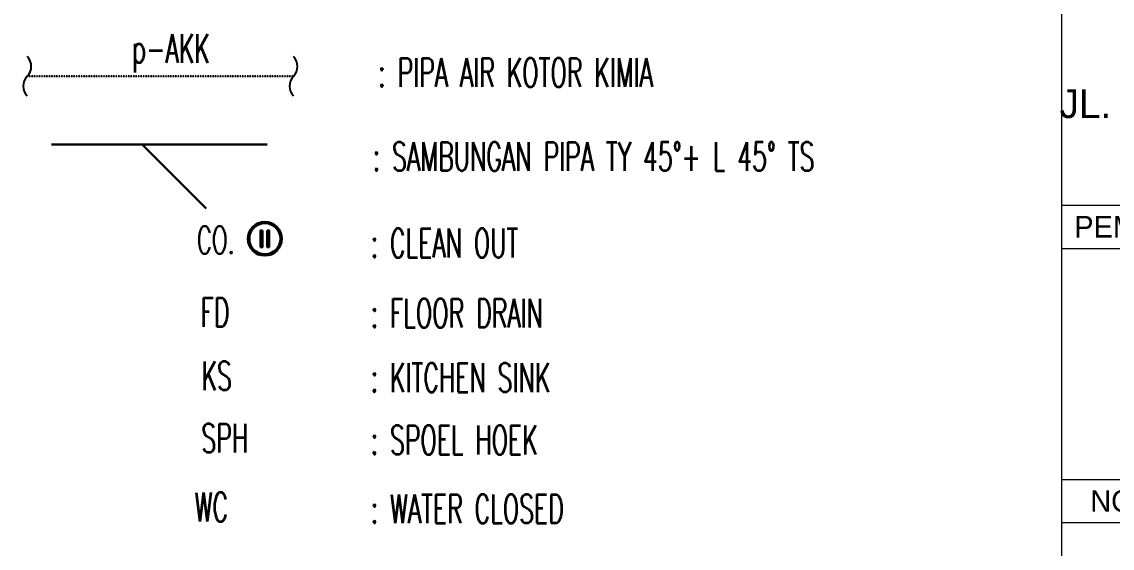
# Model space of a CAD drawing. Header units: millimetres. Extents: x -280308 to 6402717, y -14 to 2073074.
# Drawn here: x 12983 to 31867, y 505831 to 514947 of the extents above; entities that cross this region are included whole.
import ezdxf
from ezdxf.enums import TextEntityAlignment as Align

# ---------------------------------------------------------------- set-up
doc = ezdxf.new("R2010")
doc.units = ezdxf.units.MM
doc.linetypes.add('DASHDOT', pattern=[1, 0.5, -0.25, 0, -0.25])
doc.linetypes.add('Default', pattern=[0])
doc.layers.get('0').update_dxf_attribs({"lineweight": 0})
doc.layers.add('-ME-N.E.D LINE', color=160, linetype='Continuous', lineweight=30)
doc.layers.add('A-FURN-EQPM', color=177, linetype='Continuous', lineweight=0)
for name, color, linetype, lineweight, true_color in [('-P-AK', 7, 'Continuous', 30, 0xff0a0a), ('P-AKK', 7, 'DASHDOT', 30, 0xffff05), ('P-AKT', 7, 'Continuous', 30, 0xfe0101)]:
    doc.layers.add(name, color=color, linetype=linetype, lineweight=lineweight, true_color=true_color)
doc.layers.add('Teks-PL', color=7, linetype='Default', true_color=0xff0a0a)
doc.layers.add('TEXTKOP', color=7, linetype='Continuous')
doc.styles.add('1 100', font='GOTHIC.TTF')
doc.styles.add('RS', font='ROMANS.SHX', dxfattribs={"width": 0.8})

# ---------------------------------------------------------------- blocks, each defined once
blk = doc.blocks.new('KOP GAMBAR')
at = {"color": 5}
blk.add_line((342287, 109561), (342287, 164961), dxfattribs=at)
for p, q in [((342287, 157761), (352287, 157761)), ((342287, 153961), (352287, 153961))]:
    blk.add_line(p, q)
at = {"ltscale": 8}
for p, q in [((342287, 157161), (352287, 157161)), ((342287, 153361), (352287, 153361))]:
    blk.add_line(p, q, dxfattribs=at)
at = {"layer": 'TEXTKOP', "style": '1 100', "oblique": 0}
blk.add_text('JL. PULAU SERAM, DENPASAR BARAT ', height=400, rotation=359.9915, dxfattribs=at).set_placement((347265, 159166), align=Align.MIDDLE_CENTER)
at = {"layer": 'TEXTKOP', "style": '1 100'}
blk.add_text('PEMILIK PROYEK :', height=300, dxfattribs=at).set_placement((342459, 157461), align=Align.MIDDLE_LEFT)
blk.add_text('NO.', height=300, dxfattribs=at).set_placement((343037, 153661), align=Align.MIDDLE_CENTER)
blk = doc.blocks.new('CO')
at = {"layer": 'P-AKT', "linetype": 'Continuous', "lineweight": 30}
for points in [[(596187.6, -69820.4), (596180.5, -69820.4), (596180.5, -69881.5), (596187.6, -69881.5)], [(596204.5, -69820.4), (596211.7, -69820.4), (596211.7, -69881.5), (596204.5, -69881.5)]]:
    blk.add_lwpolyline(points, close=True, dxfattribs=at)
for radius in [62, 57]:
    blk.add_circle((596196.1, -69851), radius, dxfattribs=at)

msp = doc.modelspace()

# ---------------------------------------------------------------- linework, layer by layer
at = {"layer": '-P-AK'}
for p, q in [((13498, 512819.7, 0.6), (17231.7, 512819.7, 0.6)), ((15068.1, 512819.7, 0.6), (16176, 511711.8, 0.6))]:
    msp.add_line(p, q, dxfattribs=at)
at = {"layer": 'P-AKK', "ltscale": 0.001, "extrusion": (0, 0.052336, 0.99863)}
msp.add_line((17688, 514003, 90.6), (13076.9, 514003, 90.6), dxfattribs=at)
at = {"layer": 'Teks-PL', "ltscale": 100, "extrusion": (0, 0.052336, 0.99863)}
for centre, start, end in [((-12906.2, -513464.6, 26991.4), 135, 225), ((-17517.3, -513464.6, 26991.4), 135, 225), ((-13247.6, -513123.1, 26991.4), 315, 45), ((-17858.8, -513123.1, 26991.4), 315, 45)]:
    msp.add_arc(centre, 241.4, start, end, dxfattribs=at)

# ---------------------------------------------------------------- block references
at = {"layer": '-ME-N.E.D LINE', "color": 110, "lineweight": 30, "xscale": 4.724999654117992, "yscale": 4.724999654117992, "zscale": 4.724999654117992}
msp.add_blockref('CO', (-2799833.8, 841235.7, 799.7), dxfattribs=at)
at = {"layer": 'A-FURN-EQPM', "color": 0, "linetype": 'ByBlock', "lineweight": -2, "xscale": 1.25, "yscale": 1.25, "zscale": 1.25}
msp.add_blockref('KOP GAMBAR', (-396862.5, 314571.6), dxfattribs=at)

# ---------------------------------------------------------------- texts
at = {"layer": 'Teks-PL', "extrusion": (0, 0.052336, 0.99863), "style": 'RS', "width": 0.6}
msp.add_text('p-AKK', height=500, rotation=180, dxfattribs=at).set_placement((-14890, -513525.7, 26991.4))
at = {"layer": 'Teks-PL', "color": 7, "extrusion": (0, 0.052336, 0.99863), "style": 'RS', "width": 0.6}
for s, p in [(': PIPA AIR KOTOR KIMIA', (-19155.6, -513109.1, 26991.4)), (': CLEAN OUT', (-19024.6, -510082.4, 28323.7)), (': FLOOR DRAIN', (-19024.6, -508869.9, 28260.2))]:
    msp.add_text(s, height=500, rotation=180, dxfattribs=at).set_placement(p)
at = {"layer": 'Teks-PL', "color": 7, "style": 'RS', "width": 0.6}
for s, p in [(': SAMBUNGAN PIPA TY 45%%D+ L 45%%D TS', (19060.6, 512363.4, 0.6)), ('KS', (16092.7, 508566.2, 743)), (': KITCHEN SINK', (19024.6, 508534.9, 743)), ('SPH', (16092.7, 507486.2, 743)), (': SPOEL HOEK', (19024.6, 507455, 743)), ('WC', (15974.9, 506293.5, 743)), (': WATER CLOSED', (19024.6, 506262.2, 743))]:
    msp.add_text(s, height=500, dxfattribs=at).set_placement(p)
at = {"layer": 'Teks-PL', "color": 7, "extrusion": (0, 0.052336, 0.99863), "style": 'RS', "width": 0.6}
for s, height, p in [('CO.', 480, (-16341.9, -510385.2, 28349.2)), ('FD', 500, (-16326.3, -509134, 28260.2))]:
    msp.add_text(s, height=height, rotation=180, dxfattribs=at).set_placement(p, align=Align.MIDDLE_CENTER)

doc.saveas('drawing.dxf')
